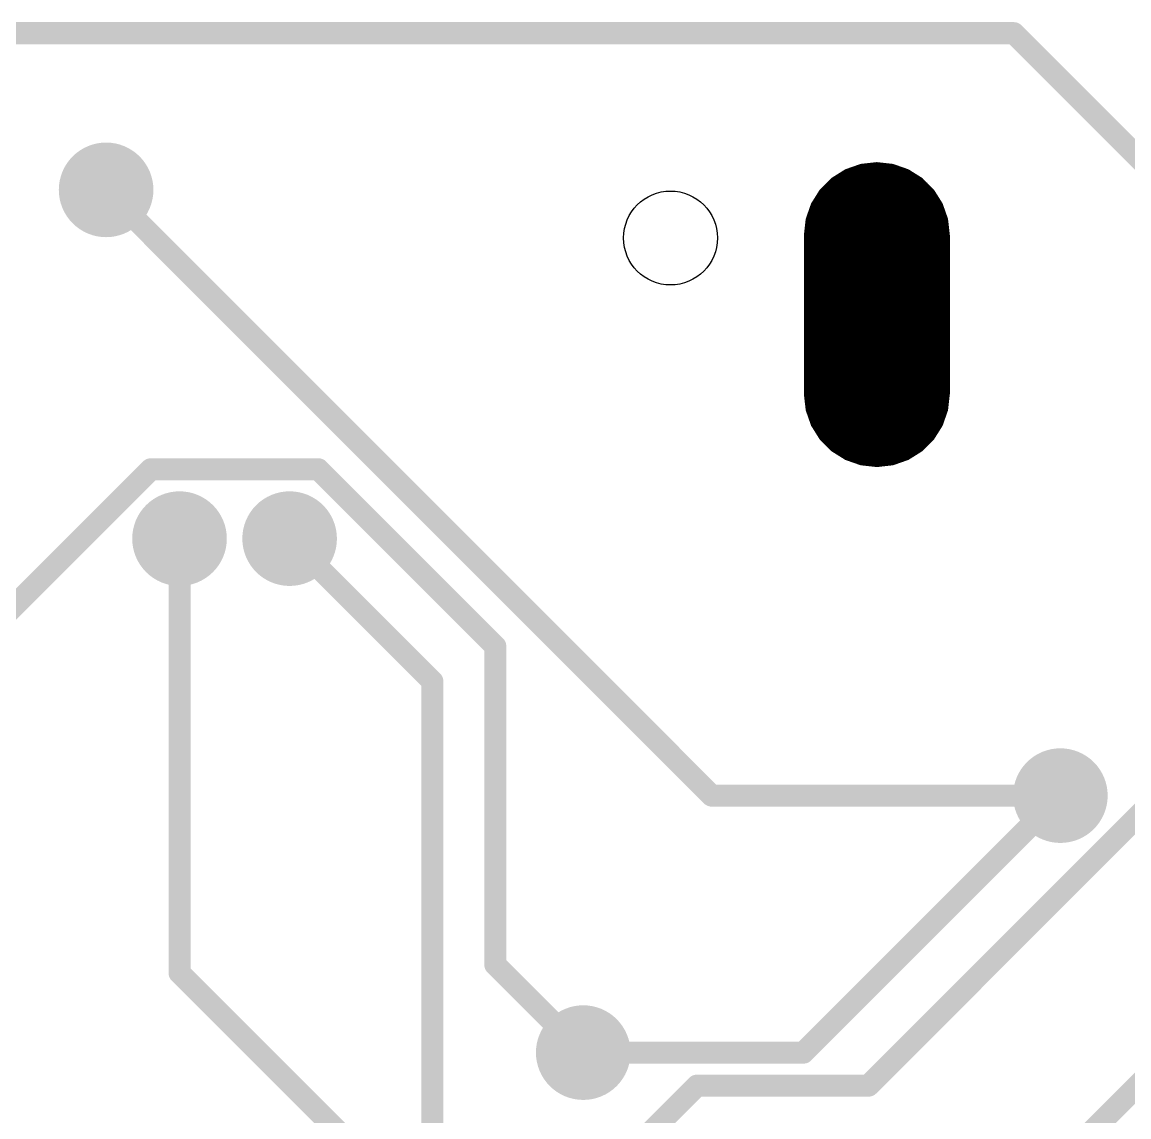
# Model space of a CAD drawing. Extents: x 71.1 to 96.5, y 45.7 to 74.6.
# Drawn here: x 81.84 to 89.5, y 62.8 to 70.38 of the extents above; entities that cross this region are included whole.
import ezdxf

# ---------------------------------------------------------------- set-up
doc = ezdxf.new("R2010")
doc.units = 0
for name, color, linetype in [('16', 132, 'CONTINUOUS'), ('17', 110, 'CONTINUOUS'), ('18', 110, 'CONTINUOUS'), ('20', 31, 'CONTINUOUS')]:
    doc.layers.add(name, color=color, linetype=linetype)

# ---------------------------------------------------------------- blocks, each defined once
blk = doc.blocks.new('LONGP100')
at = {"const_width": 1}
blk.add_lwpolyline([(-0.5, 0), (0.5, 0)], dxfattribs=at)
at = {"const_width": 0.5}
for points in [[(-0.5, 0.25, 1), (-0.5, -0.25)], [(0.5, -0.25, 1), (0.5, 0.25)]]:
    blk.add_lwpolyline(points, format="xyb", dxfattribs=at)
blk = doc.blocks.new('ROUNDV')
at = {"const_width": 0.5}
blk.add_lwpolyline([(0, -0.25, 1), (0, 0.25, 1), (0, -0.25)], format="xyb", dxfattribs=at)

msp = doc.modelspace()

# ---------------------------------------------------------------- linework, layer by layer
at = {"layer": '16'}
for points, const_width in [([(79.1892, 70.2992), (88.7048, 70.2992)], 0.1524), ([(88.7048, 70.2992), (93.472, 65.532)], 0.1524), ([(87.6457, 69.3895), (87.5401, 69.3525)], 0.01), ([(87.757, 69.402), (87.6457, 69.3895)], 0.01), ([(87.6505, 69.39), (87.8635, 69.39)], 0.01), ([(87.7393, 69.4), (87.7747, 69.4)], 0.01), ([(87.8683, 69.3895), (87.757, 69.402)], 0.01), ([(87.9739, 69.3525), (87.8683, 69.3895)], 0.01), ([(87.5401, 69.3525), (87.4453, 69.2929)], 0.01), ([(87.4884, 69.32), (88.0256, 69.32)], 0.01), ([(87.5043, 69.33), (88.0097, 69.33)], 0.01), ([(87.5202, 69.34), (87.9938, 69.34)], 0.01), ([(87.5361, 69.35), (87.9779, 69.35)], 0.01), ([(87.5615, 69.36), (87.9525, 69.36)], 0.01), ([(87.5901, 69.37), (87.9239, 69.37)], 0.01), ([(87.6187, 69.38), (87.8953, 69.38)], 0.01), ([(88.0687, 69.2929), (87.9739, 69.3525)], 0.01), ([(86.614, 65.024), (82.423, 69.215)], 0.1524), ([(87.4453, 69.2929), (87.3661, 69.2137)], 0.01), ([(87.3923, 69.24), (88.1217, 69.24)], 0.01), ([(87.4023, 69.25), (88.1117, 69.25)], 0.01), ([(87.4123, 69.26), (88.1017, 69.26)], 0.01), ([(87.4223, 69.27), (88.0917, 69.27)], 0.01), ([(87.4323, 69.28), (88.0817, 69.28)], 0.01), ([(87.4423, 69.29), (88.0717, 69.29)], 0.01), ([(87.4565, 69.3), (88.0575, 69.3)], 0.01), ([(87.4724, 69.31), (88.0416, 69.31)], 0.01), ([(88.1479, 69.2137), (88.0687, 69.2929)], 0.01), ([(87.3661, 69.2137), (87.3065, 69.1189)], 0.01), ([(87.3323, 69.16), (88.1817, 69.16)], 0.01), ([(87.3386, 69.17), (88.1754, 69.17)], 0.01), ([(87.3449, 69.18), (88.1691, 69.18)], 0.01), ([(87.3512, 69.19), (88.1628, 69.19)], 0.01), ([(87.3575, 69.2), (88.1566, 69.2)], 0.01), ([(87.3637, 69.21), (88.1503, 69.21)], 0.01), ([(87.3723, 69.22), (88.1417, 69.22)], 0.01), ([(87.3823, 69.23), (88.1317, 69.23)], 0.01), ([(88.2075, 69.1189), (88.1479, 69.2137)], 0.01), ([(87.3065, 69.1189), (87.2695, 69.0133)], 0.01), ([(87.2964, 69.09), (88.2176, 69.09)], 0.01), ([(87.2999, 69.1), (88.2141, 69.1)], 0.01), ([(87.3034, 69.11), (88.2106, 69.11)], 0.01), ([(87.3072, 69.12), (88.2068, 69.12)], 0.01), ([(87.3135, 69.13), (88.2005, 69.13)], 0.01), ([(87.3197, 69.14), (88.1943, 69.14)], 0.01), ([(87.326, 69.15), (88.188, 69.15)], 0.01), ([(88.2445, 69.0133), (88.2075, 69.1189)], 0.01), ([(87.2695, 69.0133), (87.257, 68.902)], 0.01), ([(87.2692, 69.01), (88.2448, 69.01)], 0.01), ([(87.2719, 69.02), (88.2421, 69.02)], 0.01), ([(87.2754, 69.03), (88.2386, 69.03)], 0.01), ([(87.2789, 69.04), (88.2351, 69.04)], 0.01), ([(87.2824, 69.05), (88.2316, 69.05)], 0.01), ([(87.2859, 69.06), (88.2281, 69.06)], 0.01), ([(87.2894, 69.07), (88.2246, 69.07)], 0.01), ([(87.2929, 69.08), (88.2211, 69.08)], 0.01), ([(88.257, 68.902), (88.2445, 69.0133)], 0.01), ([(87.2602, 68.93), (88.2538, 68.93)], 0.01), ([(87.2613, 68.94), (88.2527, 68.94)], 0.01), ([(87.2624, 68.95), (88.2516, 68.95)], 0.01), ([(87.2635, 68.96), (88.2505, 68.96)], 0.01), ([(87.2647, 68.97), (88.2493, 68.97)], 0.01), ([(87.2658, 68.98), (88.2482, 68.98)], 0.01), ([(87.2669, 68.99), (88.2471, 68.99)], 0.01), ([(87.268, 69), (88.246, 69)], 0.01), ([(87.257, 68.902), (87.257, 67.802)], 0.01), ([(87.257, 68.9), (88.257, 68.9)], 0.01), ([(87.257, 68.89), (88.257, 68.89)], 0.01), ([(87.257, 68.88), (88.257, 68.88)], 0.01), ([(87.257, 68.87), (88.257, 68.87)], 0.01), ([(87.257, 68.86), (88.257, 68.86)], 0.01), ([(87.2579, 68.91), (88.2561, 68.91)], 0.01), ([(87.259, 68.92), (88.255, 68.92)], 0.01), ([(88.257, 67.802), (88.257, 68.902)], 0.01), ([(87.257, 68.85), (88.257, 68.85)], 0.01), ([(87.257, 68.84), (88.257, 68.84)], 0.01), ([(87.257, 68.83), (88.257, 68.83)], 0.01), ([(87.257, 68.82), (88.257, 68.82)], 0.01), ([(87.257, 68.81), (88.257, 68.81)], 0.01), ([(87.257, 68.8), (88.257, 68.8)], 0.01), ([(87.257, 68.79), (88.257, 68.79)], 0.01), ([(87.257, 68.78), (88.257, 68.78)], 0.01), ([(87.257, 68.77), (88.257, 68.77)], 0.01), ([(87.257, 68.76), (88.257, 68.76)], 0.01), ([(87.257, 68.75), (88.257, 68.75)], 0.01), ([(87.257, 68.74), (88.257, 68.74)], 0.01), ([(87.257, 68.73), (88.257, 68.73)], 0.01), ([(87.257, 68.72), (88.257, 68.72)], 0.01), ([(87.257, 68.71), (88.257, 68.71)], 0.01), ([(87.257, 68.7), (88.257, 68.7)], 0.01), ([(87.257, 68.69), (88.257, 68.69)], 0.01), ([(87.257, 68.68), (88.257, 68.68)], 0.01), ([(87.257, 68.67), (88.257, 68.67)], 0.01), ([(87.257, 68.66), (88.257, 68.66)], 0.01), ([(87.257, 68.65), (88.257, 68.65)], 0.01), ([(87.257, 68.64), (88.257, 68.64)], 0.01), ([(87.257, 68.63), (88.257, 68.63)], 0.01), ([(87.257, 68.62), (88.257, 68.62)], 0.01), ([(87.257, 68.61), (88.257, 68.61)], 0.01), ([(87.257, 68.6), (88.257, 68.6)], 0.01), ([(87.257, 68.59), (88.257, 68.59)], 0.01), ([(87.257, 68.58), (88.257, 68.58)], 0.01), ([(87.257, 68.57), (88.257, 68.57)], 0.01), ([(87.257, 68.56), (88.257, 68.56)], 0.01), ([(87.257, 68.55), (88.257, 68.55)], 0.01), ([(87.257, 68.54), (88.257, 68.54)], 0.01), ([(87.257, 68.53), (88.257, 68.53)], 0.01), ([(87.257, 68.52), (88.257, 68.52)], 0.01), ([(87.257, 68.51), (88.257, 68.51)], 0.01), ([(87.257, 68.5), (88.257, 68.5)], 0.01), ([(87.257, 68.49), (88.257, 68.49)], 0.01), ([(87.257, 68.48), (88.257, 68.48)], 0.01), ([(87.257, 68.47), (88.257, 68.47)], 0.01), ([(87.257, 68.46), (88.257, 68.46)], 0.01), ([(87.257, 68.45), (88.257, 68.45)], 0.01), ([(87.257, 68.44), (88.257, 68.44)], 0.01), ([(87.257, 68.43), (88.257, 68.43)], 0.01), ([(87.257, 68.42), (88.257, 68.42)], 0.01), ([(87.257, 68.41), (88.257, 68.41)], 0.01), ([(87.257, 68.4), (88.257, 68.4)], 0.01), ([(87.257, 68.39), (88.257, 68.39)], 0.01), ([(87.257, 68.38), (88.257, 68.38)], 0.01), ([(87.257, 68.37), (88.257, 68.37)], 0.01), ([(87.257, 68.36), (88.257, 68.36)], 0.01), ([(87.257, 68.35), (88.257, 68.35)], 0.01), ([(87.257, 68.34), (88.257, 68.34)], 0.01), ([(87.257, 68.33), (88.257, 68.33)], 0.01), ([(87.257, 68.32), (88.257, 68.32)], 0.01), ([(87.257, 68.31), (88.257, 68.31)], 0.01), ([(87.257, 68.3), (88.257, 68.3)], 0.01), ([(87.257, 68.29), (88.257, 68.29)], 0.01), ([(87.257, 68.28), (88.257, 68.28)], 0.01), ([(87.257, 68.27), (88.257, 68.27)], 0.01), ([(87.257, 68.26), (88.257, 68.26)], 0.01), ([(87.257, 68.25), (88.257, 68.25)], 0.01), ([(87.257, 68.24), (88.257, 68.24)], 0.01), ([(87.257, 68.23), (88.257, 68.23)], 0.01), ([(87.257, 68.22), (88.257, 68.22)], 0.01), ([(87.257, 68.21), (88.257, 68.21)], 0.01), ([(87.257, 68.2), (88.257, 68.2)], 0.01), ([(87.257, 68.19), (88.257, 68.19)], 0.01), ([(87.257, 68.18), (88.257, 68.18)], 0.01), ([(87.257, 68.17), (88.257, 68.17)], 0.01), ([(87.257, 68.16), (88.257, 68.16)], 0.01), ([(87.257, 68.15), (88.257, 68.15)], 0.01), ([(87.257, 68.14), (88.257, 68.14)], 0.01), ([(87.257, 68.13), (88.257, 68.13)], 0.01), ([(87.257, 68.12), (88.257, 68.12)], 0.01), ([(87.257, 68.11), (88.257, 68.11)], 0.01), ([(87.257, 68.1), (88.257, 68.1)], 0.01), ([(87.257, 68.09), (88.257, 68.09)], 0.01), ([(87.257, 68.08), (88.257, 68.08)], 0.01), ([(87.257, 68.07), (88.257, 68.07)], 0.01), ([(87.257, 68.06), (88.257, 68.06)], 0.01), ([(87.257, 68.05), (88.257, 68.05)], 0.01), ([(87.257, 68.04), (88.257, 68.04)], 0.01), ([(87.257, 68.03), (88.257, 68.03)], 0.01), ([(87.257, 68.02), (88.257, 68.02)], 0.01), ([(87.257, 68.01), (88.257, 68.01)], 0.01), ([(87.257, 68), (88.257, 68)], 0.01), ([(87.257, 67.99), (88.257, 67.99)], 0.01), ([(87.257, 67.98), (88.257, 67.98)], 0.01), ([(87.257, 67.97), (88.257, 67.97)], 0.01), ([(87.257, 67.96), (88.257, 67.96)], 0.01), ([(87.257, 67.95), (88.257, 67.95)], 0.01), ([(87.257, 67.94), (88.257, 67.94)], 0.01), ([(87.257, 67.93), (88.257, 67.93)], 0.01), ([(87.257, 67.92), (88.257, 67.92)], 0.01), ([(87.257, 67.91), (88.257, 67.91)], 0.01), ([(87.257, 67.9), (88.257, 67.9)], 0.01), ([(87.257, 67.89), (88.257, 67.89)], 0.01), ([(87.257, 67.88), (88.257, 67.88)], 0.01), ([(87.257, 67.87), (88.257, 67.87)], 0.01), ([(87.257, 67.86), (88.257, 67.86)], 0.01), ([(87.257, 67.85), (88.257, 67.85)], 0.01), ([(87.257, 67.84), (88.257, 67.84)], 0.01), ([(87.257, 67.83), (88.257, 67.83)], 0.01), ([(87.257, 67.82), (88.257, 67.82)], 0.01), ([(87.257, 67.81), (88.257, 67.81)], 0.01), ([(87.257, 67.802), (87.2695, 67.6907)], 0.01), ([(87.2572, 67.8), (88.2568, 67.8)], 0.01), ([(87.2584, 67.79), (88.2556, 67.79)], 0.01), ([(87.2595, 67.78), (88.2545, 67.78)], 0.01), ([(88.2445, 67.6907), (88.257, 67.802)], 0.01), ([(87.2606, 67.77), (88.2534, 67.77)], 0.01), ([(87.2617, 67.76), (88.2523, 67.76)], 0.01), ([(87.2629, 67.75), (88.2511, 67.75)], 0.01), ([(87.264, 67.74), (88.25, 67.74)], 0.01), ([(87.2651, 67.73), (88.2489, 67.73)], 0.01), ([(87.2662, 67.72), (88.2478, 67.72)], 0.01), ([(87.2674, 67.71), (88.2466, 67.71)], 0.01), ([(87.2685, 67.7), (88.2455, 67.7)], 0.01), ([(87.2695, 67.6907), (87.3065, 67.5851)], 0.01), ([(87.2698, 67.69), (88.2442, 67.69)], 0.01), ([(87.2733, 67.68), (88.2407, 67.68)], 0.01), ([(87.2768, 67.67), (88.2372, 67.67)], 0.01), ([(87.2803, 67.66), (88.2337, 67.66)], 0.01), ([(87.2838, 67.65), (88.2302, 67.65)], 0.01), ([(87.2873, 67.64), (88.2267, 67.64)], 0.01), ([(87.2908, 67.63), (88.2232, 67.63)], 0.01), ([(88.2075, 67.5851), (88.2445, 67.6907)], 0.01), ([(87.2943, 67.62), (88.2197, 67.62)], 0.01), ([(87.2978, 67.61), (88.2162, 67.61)], 0.01), ([(87.3013, 67.6), (88.2127, 67.6)], 0.01), ([(87.3048, 67.59), (88.2092, 67.59)], 0.01), ([(87.3065, 67.5851), (87.3661, 67.4903)], 0.01), ([(87.3097, 67.58), (88.2043, 67.58)], 0.01), ([(87.316, 67.57), (88.198, 67.57)], 0.01), ([(87.3223, 67.56), (88.1917, 67.56)], 0.01), ([(87.3285, 67.55), (88.1855, 67.55)], 0.01), ([(88.1479, 67.4903), (88.2075, 67.5851)], 0.01), ([(87.3348, 67.54), (88.1792, 67.54)], 0.01), ([(87.3411, 67.53), (88.1729, 67.53)], 0.01), ([(87.3474, 67.52), (88.1666, 67.52)], 0.01), ([(87.3537, 67.51), (88.1603, 67.51)], 0.01), ([(87.36, 67.5), (88.154, 67.5)], 0.01), ([(87.3661, 67.4903), (87.4453, 67.4111)], 0.01), ([(87.3663, 67.49), (88.1477, 67.49)], 0.01), ([(87.3763, 67.48), (88.1377, 67.48)], 0.01), ([(88.0687, 67.4111), (88.1479, 67.4903)], 0.01), ([(87.3863, 67.47), (88.1277, 67.47)], 0.01), ([(87.3963, 67.46), (88.1177, 67.46)], 0.01), ([(87.4063, 67.45), (88.1077, 67.45)], 0.01), ([(87.4163, 67.44), (88.0977, 67.44)], 0.01), ([(87.4263, 67.43), (88.0877, 67.43)], 0.01), ([(87.4363, 67.42), (88.0777, 67.42)], 0.01), ([(87.4453, 67.4111), (87.5401, 67.3515)], 0.01), ([(87.447, 67.41), (88.067, 67.41)], 0.01), ([(87.4629, 67.4), (88.0511, 67.4)], 0.01), ([(87.9739, 67.3515), (88.0687, 67.4111)], 0.01), ([(77.8792, 62.4287), (82.7323, 67.2818)], 0.1524), ([(82.7323, 67.2818), (83.8917, 67.2818)], 0.1524), ([(83.8917, 67.2818), (85.1164, 66.0571)], 0.1524), ([(87.4788, 67.39), (88.0352, 67.39)], 0.01), ([(87.4947, 67.38), (88.0193, 67.38)], 0.01), ([(87.5106, 67.37), (88.0034, 67.37)], 0.01), ([(87.5266, 67.36), (87.9874, 67.36)], 0.01), ([(87.5401, 67.3515), (87.6457, 67.3145)], 0.01), ([(87.5444, 67.35), (87.9696, 67.35)], 0.01), ([(87.573, 67.34), (87.941, 67.34)], 0.01), ([(87.6015, 67.33), (87.9125, 67.33)], 0.01), ([(87.6301, 67.32), (87.8839, 67.32)], 0.01), ([(87.8683, 67.3145), (87.9739, 67.3515)], 0.01), ([(87.6457, 67.3145), (87.757, 67.302)], 0.01), ([(87.686, 67.31), (87.828, 67.31)], 0.01), ([(87.757, 67.302), (87.8683, 67.3145)], 0.01), ([(82.931, 66.802), (82.931, 63.7975)], 0.1524), ([(83.693, 66.802), (84.6808, 65.8142)], 0.1524), ([(85.1164, 66.0571), (85.1164, 63.8546)], 0.1524), ([(84.6808, 61.2693), (84.6808, 65.8142)], 0.1524), ([(87.6989, 63.0174), (90.2135, 65.532)], 0.1524), ([(91.5952, 65.0522), (87.8558, 61.3128)], 0.1524), ([(89.027, 65.024), (86.614, 65.024)], 0.1524), ([(89.027, 65.024), (87.249, 63.246)], 0.1524), ([(85.1164, 63.8546), (85.725, 63.246)], 0.1524), ([(82.931, 63.7975), (84.4268, 62.3017)], 0.1524), ([(87.249, 63.246), (85.725, 63.246)], 0.1524), ([(85.725, 62.23), (86.5124, 63.0174)], 0.1524), ([(86.5124, 63.0174), (87.6989, 63.0174)], 0.1524)]:
    msp.add_lwpolyline(points, dxfattribs=dict(at, const_width=const_width))
for points, const_width in [([(88.7317, 70.3261, 1), (88.6779, 70.2723)], 0.0762), ([(88.7048, 70.2611, 1), (88.7048, 70.3373)], 0.0762), ([(87.6455, 69.3919, 1), (87.646, 69.387)], 0.005), ([(87.6466, 69.3871, 1), (87.6449, 69.3918)], 0.005), ([(87.6505, 69.3925, 1), (87.6505, 69.3875)], 0.005), ([(87.7393, 69.4025, 1), (87.7393, 69.3975)], 0.005), ([(87.7573, 69.4045, 1), (87.7567, 69.3995)], 0.005), ([(87.7573, 69.3995, 1), (87.7567, 69.4045)], 0.005), ([(87.7747, 69.3975, 1), (87.7747, 69.4025)], 0.005), ([(87.8635, 69.3875, 1), (87.8635, 69.3925)], 0.005), ([(87.8691, 69.3918, 1), (87.8674, 69.3871)], 0.005), ([(87.868, 69.387, 1), (87.8685, 69.3919)], 0.005), ([(87.4884, 69.3225, 1), (87.4884, 69.3175)], 0.005), ([(87.5043, 69.3325, 1), (87.5043, 69.3275)], 0.005), ([(87.5202, 69.3425, 1), (87.5202, 69.3375)], 0.005), ([(87.5361, 69.3525, 1), (87.5361, 69.3475)], 0.005), ([(87.5392, 69.3548, 1), (87.5409, 69.3501)], 0.005), ([(87.5414, 69.3504, 1), (87.5387, 69.3546)], 0.005), ([(87.5615, 69.3625, 1), (87.5615, 69.3575)], 0.005), ([(87.5901, 69.3725, 1), (87.5901, 69.3675)], 0.005), ([(87.6187, 69.3825, 1), (87.6187, 69.3775)], 0.005), ([(87.8953, 69.3775, 1), (87.8953, 69.3825)], 0.005), ([(87.9239, 69.3675, 1), (87.9239, 69.3725)], 0.005), ([(87.9525, 69.3575, 1), (87.9525, 69.3625)], 0.005), ([(87.9753, 69.3546, 1), (87.9726, 69.3504)], 0.005), ([(87.9731, 69.3501, 1), (87.9748, 69.3548)], 0.005), ([(87.9779, 69.3475, 1), (87.9779, 69.3525)], 0.005), ([(87.9938, 69.3375, 1), (87.9938, 69.3425)], 0.005), ([(88.0097, 69.3275, 1), (88.0097, 69.3325)], 0.005), ([(88.0256, 69.3175, 1), (88.0256, 69.3225)], 0.005), ([(82.4499, 69.2419, 1), (82.3961, 69.1881)], 0.0762), ([(87.3923, 69.2425, 1), (87.3923, 69.2375)], 0.005), ([(87.4023, 69.2525, 1), (87.4023, 69.2475)], 0.005), ([(87.4123, 69.2625, 1), (87.4123, 69.2575)], 0.005), ([(87.4223, 69.2725, 1), (87.4223, 69.2675)], 0.005), ([(87.4323, 69.2825, 1), (87.4323, 69.2775)], 0.005), ([(87.4423, 69.2925, 1), (87.4423, 69.2875)], 0.005), ([(87.4439, 69.295, 1), (87.4466, 69.2908)], 0.005), ([(87.447, 69.2911, 1), (87.4435, 69.2947)], 0.005), ([(87.4565, 69.3025, 1), (87.4565, 69.2975)], 0.005), ([(87.4724, 69.3125, 1), (87.4724, 69.3075)], 0.005), ([(88.0416, 69.3075, 1), (88.0416, 69.3125)], 0.005), ([(88.0575, 69.2975, 1), (88.0575, 69.3025)], 0.005), ([(88.0705, 69.2947, 1), (88.067, 69.2911)], 0.005), ([(88.0674, 69.2908, 1), (88.0701, 69.295)], 0.005), ([(88.0717, 69.2875, 1), (88.0717, 69.2925)], 0.005), ([(88.0817, 69.2775, 1), (88.0817, 69.2825)], 0.005), ([(88.0917, 69.2675, 1), (88.0917, 69.2725)], 0.005), ([(88.1017, 69.2575, 1), (88.1017, 69.2625)], 0.005), ([(88.1117, 69.2475, 1), (88.1117, 69.2525)], 0.005), ([(88.1217, 69.2375, 1), (88.1217, 69.2425)], 0.005), ([(87.3323, 69.1625, 1), (87.3323, 69.1575)], 0.005), ([(87.3386, 69.1725, 1), (87.3386, 69.1675)], 0.005), ([(87.3449, 69.1825, 1), (87.3449, 69.1775)], 0.005), ([(87.3512, 69.1925, 1), (87.3512, 69.1875)], 0.005), ([(87.3575, 69.2025, 1), (87.3575, 69.1975)], 0.005), ([(87.3637, 69.2125, 1), (87.3637, 69.2075)], 0.005), ([(87.3643, 69.2155, 1), (87.3679, 69.212)], 0.005), ([(87.3682, 69.2124, 1), (87.364, 69.2151)], 0.005), ([(87.3723, 69.2225, 1), (87.3723, 69.2175)], 0.005), ([(87.3823, 69.2325, 1), (87.3823, 69.2275)], 0.005), ([(88.1317, 69.2275, 1), (88.1317, 69.2325)], 0.005), ([(88.1417, 69.2175, 1), (88.1417, 69.2225)], 0.005), ([(88.15, 69.2151, 1), (88.1458, 69.2124)], 0.005), ([(88.1461, 69.212, 1), (88.1497, 69.2155)], 0.005), ([(88.1503, 69.2075, 1), (88.1503, 69.2125)], 0.005), ([(88.1566, 69.1975, 1), (88.1566, 69.2025)], 0.005), ([(88.1628, 69.1875, 1), (88.1628, 69.1925)], 0.005), ([(88.1691, 69.1775, 1), (88.1691, 69.1825)], 0.005), ([(88.1754, 69.1675, 1), (88.1754, 69.1725)], 0.005), ([(88.1817, 69.1575, 1), (88.1817, 69.1625)], 0.005), ([(87.2964, 69.0925, 1), (87.2964, 69.0875)], 0.005), ([(87.2999, 69.1025, 1), (87.2999, 69.0975)], 0.005), ([(87.3034, 69.1125, 1), (87.3034, 69.1075)], 0.005), ([(87.3044, 69.1203, 1), (87.3086, 69.1176)], 0.005), ([(87.3089, 69.1181, 1), (87.3042, 69.1198)], 0.005), ([(87.3072, 69.1225, 1), (87.3072, 69.1175)], 0.005), ([(87.3135, 69.1325, 1), (87.3135, 69.1275)], 0.005), ([(87.3197, 69.1425, 1), (87.3197, 69.1375)], 0.005), ([(87.326, 69.1525, 1), (87.326, 69.1475)], 0.005), ([(88.188, 69.1475, 1), (88.188, 69.1525)], 0.005), ([(88.1943, 69.1375, 1), (88.1943, 69.1425)], 0.005), ([(88.2005, 69.1275, 1), (88.2005, 69.1325)], 0.005), ([(88.2098, 69.1198, 1), (88.2051, 69.1181)], 0.005), ([(88.2054, 69.1176, 1), (88.2096, 69.1203)], 0.005), ([(88.2068, 69.1175, 1), (88.2068, 69.1225)], 0.005), ([(88.2106, 69.1075, 1), (88.2106, 69.1125)], 0.005), ([(88.2141, 69.0975, 1), (88.2141, 69.1025)], 0.005), ([(88.2176, 69.0875, 1), (88.2176, 69.0925)], 0.005), ([(87.2692, 69.0125, 1), (87.2692, 69.0075)], 0.005), ([(87.272, 69.013, 1), (87.2671, 69.0135)], 0.005), ([(87.2672, 69.0141, 1), (87.2719, 69.0124)], 0.005), ([(87.2719, 69.0225, 1), (87.2719, 69.0175)], 0.005), ([(87.2754, 69.0325, 1), (87.2754, 69.0275)], 0.005), ([(87.2789, 69.0425, 1), (87.2789, 69.0375)], 0.005), ([(87.2824, 69.0525, 1), (87.2824, 69.0475)], 0.005), ([(87.2859, 69.0625, 1), (87.2859, 69.0575)], 0.005), ([(87.2894, 69.0725, 1), (87.2894, 69.0675)], 0.005), ([(87.2929, 69.0825, 1), (87.2929, 69.0775)], 0.005), ([(88.2211, 69.0775, 1), (88.2211, 69.0825)], 0.005), ([(88.2246, 69.0675, 1), (88.2246, 69.0725)], 0.005), ([(88.2281, 69.0575, 1), (88.2281, 69.0625)], 0.005), ([(88.2316, 69.0475, 1), (88.2316, 69.0525)], 0.005), ([(88.2351, 69.0375, 1), (88.2351, 69.0425)], 0.005), ([(88.2386, 69.0275, 1), (88.2386, 69.0325)], 0.005), ([(88.2469, 69.0135, 1), (88.242, 69.013)], 0.005), ([(88.2421, 69.0175, 1), (88.2421, 69.0225)], 0.005), ([(88.2421, 69.0124, 1), (88.2468, 69.0141)], 0.005), ([(88.2448, 69.0075, 1), (88.2448, 69.0125)], 0.005), ([(87.2602, 68.9325, 1), (87.2602, 68.9275)], 0.005), ([(87.2613, 68.9425, 1), (87.2613, 68.9375)], 0.005), ([(87.2624, 68.9525, 1), (87.2624, 68.9475)], 0.005), ([(87.2635, 68.9625, 1), (87.2635, 68.9575)], 0.005), ([(87.2647, 68.9725, 1), (87.2647, 68.9675)], 0.005), ([(87.2658, 68.9825, 1), (87.2658, 68.9775)], 0.005), ([(87.2669, 68.9925, 1), (87.2669, 68.9875)], 0.005), ([(87.268, 69.0025, 1), (87.268, 68.9975)], 0.005), ([(88.246, 68.9975, 1), (88.246, 69.0025)], 0.005), ([(88.2471, 68.9875, 1), (88.2471, 68.9925)], 0.005), ([(88.2482, 68.9775, 1), (88.2482, 68.9825)], 0.005), ([(88.2493, 68.9675, 1), (88.2493, 68.9725)], 0.005), ([(88.2505, 68.9575, 1), (88.2505, 68.9625)], 0.005), ([(88.2516, 68.9475, 1), (88.2516, 68.9525)], 0.005), ([(88.2527, 68.9375, 1), (88.2527, 68.9425)], 0.005), ([(88.2538, 68.9275, 1), (88.2538, 68.9325)], 0.005), ([(87.2595, 68.902, 1), (87.2545, 68.902)], 0.005), ([(87.257, 68.9025, 1), (87.257, 68.8975)], 0.005), ([(87.2545, 68.9023, 1), (87.2595, 68.9017)], 0.005), ([(87.257, 68.8925, 1), (87.257, 68.8875)], 0.005), ([(87.257, 68.8825, 1), (87.257, 68.8775)], 0.005), ([(87.257, 68.8725, 1), (87.257, 68.8675)], 0.005), ([(87.257, 68.8625, 1), (87.257, 68.8575)], 0.005), ([(87.2579, 68.9125, 1), (87.2579, 68.9075)], 0.005), ([(87.259, 68.9225, 1), (87.259, 68.9175)], 0.005), ([(88.2595, 68.902, 1), (88.2545, 68.902)], 0.005), ([(88.2545, 68.9017, 1), (88.2595, 68.9023)], 0.005), ([(88.255, 68.9175, 1), (88.255, 68.9225)], 0.005), ([(88.2561, 68.9075, 1), (88.2561, 68.9125)], 0.005), ([(88.257, 68.8975, 1), (88.257, 68.9025)], 0.005), ([(88.257, 68.8875, 1), (88.257, 68.8925)], 0.005), ([(88.257, 68.8775, 1), (88.257, 68.8825)], 0.005), ([(88.257, 68.8675, 1), (88.257, 68.8725)], 0.005), ([(88.257, 68.8575, 1), (88.257, 68.8625)], 0.005), ([(87.257, 68.8525, 1), (87.257, 68.8475)], 0.005), ([(87.257, 68.8425, 1), (87.257, 68.8375)], 0.005), ([(87.257, 68.8325, 1), (87.257, 68.8275)], 0.005), ([(87.257, 68.8225, 1), (87.257, 68.8175)], 0.005), ([(87.257, 68.8125, 1), (87.257, 68.8075)], 0.005), ([(87.257, 68.8025, 1), (87.257, 68.7975)], 0.005), ([(87.257, 68.7925, 1), (87.257, 68.7875)], 0.005), ([(87.257, 68.7825, 1), (87.257, 68.7775)], 0.005), ([(88.257, 68.8475, 1), (88.257, 68.8525)], 0.005), ([(88.257, 68.8375, 1), (88.257, 68.8425)], 0.005), ([(88.257, 68.8275, 1), (88.257, 68.8325)], 0.005), ([(88.257, 68.8175, 1), (88.257, 68.8225)], 0.005), ([(88.257, 68.8075, 1), (88.257, 68.8125)], 0.005), ([(88.257, 68.7975, 1), (88.257, 68.8025)], 0.005), ([(88.257, 68.7875, 1), (88.257, 68.7925)], 0.005), ([(88.257, 68.7775, 1), (88.257, 68.7825)], 0.005), ([(87.257, 68.7725, 1), (87.257, 68.7675)], 0.005), ([(87.257, 68.7625, 1), (87.257, 68.7575)], 0.005), ([(87.257, 68.7525, 1), (87.257, 68.7475)], 0.005), ([(87.257, 68.7425, 1), (87.257, 68.7375)], 0.005), ([(87.257, 68.7325, 1), (87.257, 68.7275)], 0.005), ([(87.257, 68.7225, 1), (87.257, 68.7175)], 0.005), ([(87.257, 68.7125, 1), (87.257, 68.7075)], 0.005), ([(87.257, 68.7025, 1), (87.257, 68.6975)], 0.005), ([(88.257, 68.7675, 1), (88.257, 68.7725)], 0.005), ([(88.257, 68.7575, 1), (88.257, 68.7625)], 0.005), ([(88.257, 68.7475, 1), (88.257, 68.7525)], 0.005), ([(88.257, 68.7375, 1), (88.257, 68.7425)], 0.005), ([(88.257, 68.7275, 1), (88.257, 68.7325)], 0.005), ([(88.257, 68.7175, 1), (88.257, 68.7225)], 0.005), ([(88.257, 68.7075, 1), (88.257, 68.7125)], 0.005), ([(88.257, 68.6975, 1), (88.257, 68.7025)], 0.005), ([(87.257, 68.6925, 1), (87.257, 68.6875)], 0.005), ([(87.257, 68.6825, 1), (87.257, 68.6775)], 0.005), ([(87.257, 68.6725, 1), (87.257, 68.6675)], 0.005), ([(87.257, 68.6625, 1), (87.257, 68.6575)], 0.005), ([(87.257, 68.6525, 1), (87.257, 68.6475)], 0.005), ([(87.257, 68.6425, 1), (87.257, 68.6375)], 0.005), ([(87.257, 68.6325, 1), (87.257, 68.6275)], 0.005), ([(88.257, 68.6875, 1), (88.257, 68.6925)], 0.005), ([(88.257, 68.6775, 1), (88.257, 68.6825)], 0.005), ([(88.257, 68.6675, 1), (88.257, 68.6725)], 0.005), ([(88.257, 68.6575, 1), (88.257, 68.6625)], 0.005), ([(88.257, 68.6475, 1), (88.257, 68.6525)], 0.005), ([(88.257, 68.6375, 1), (88.257, 68.6425)], 0.005), ([(88.257, 68.6275, 1), (88.257, 68.6325)], 0.005), ([(87.257, 68.6225, 1), (87.257, 68.6175)], 0.005), ([(87.257, 68.6125, 1), (87.257, 68.6075)], 0.005), ([(87.257, 68.6025, 1), (87.257, 68.5975)], 0.005), ([(87.257, 68.5925, 1), (87.257, 68.5875)], 0.005), ([(87.257, 68.5825, 1), (87.257, 68.5775)], 0.005), ([(87.257, 68.5725, 1), (87.257, 68.5675)], 0.005), ([(87.257, 68.5625, 1), (87.257, 68.5575)], 0.005), ([(87.257, 68.5525, 1), (87.257, 68.5475)], 0.005), ([(88.257, 68.6175, 1), (88.257, 68.6225)], 0.005), ([(88.257, 68.6075, 1), (88.257, 68.6125)], 0.005), ([(88.257, 68.5975, 1), (88.257, 68.6025)], 0.005), ([(88.257, 68.5875, 1), (88.257, 68.5925)], 0.005), ([(88.257, 68.5775, 1), (88.257, 68.5825)], 0.005), ([(88.257, 68.5675, 1), (88.257, 68.5725)], 0.005), ([(88.257, 68.5575, 1), (88.257, 68.5625)], 0.005), ([(88.257, 68.5475, 1), (88.257, 68.5525)], 0.005), ([(87.257, 68.5425, 1), (87.257, 68.5375)], 0.005), ([(87.257, 68.5325, 1), (87.257, 68.5275)], 0.005), ([(87.257, 68.5225, 1), (87.257, 68.5175)], 0.005), ([(87.257, 68.5125, 1), (87.257, 68.5075)], 0.005), ([(87.257, 68.5025, 1), (87.257, 68.4975)], 0.005), ([(87.257, 68.4925, 1), (87.257, 68.4875)], 0.005), ([(87.257, 68.4825, 1), (87.257, 68.4775)], 0.005), ([(87.257, 68.4725, 1), (87.257, 68.4675)], 0.005), ([(88.257, 68.5375, 1), (88.257, 68.5425)], 0.005), ([(88.257, 68.5275, 1), (88.257, 68.5325)], 0.005), ([(88.257, 68.5175, 1), (88.257, 68.5225)], 0.005), ([(88.257, 68.5075, 1), (88.257, 68.5125)], 0.005), ([(88.257, 68.4975, 1), (88.257, 68.5025)], 0.005), ([(88.257, 68.4875, 1), (88.257, 68.4925)], 0.005), ([(88.257, 68.4775, 1), (88.257, 68.4825)], 0.005), ([(88.257, 68.4675, 1), (88.257, 68.4725)], 0.005), ([(87.257, 68.4625, 1), (87.257, 68.4575)], 0.005), ([(87.257, 68.4525, 1), (87.257, 68.4475)], 0.005), ([(87.257, 68.4425, 1), (87.257, 68.4375)], 0.005), ([(87.257, 68.4325, 1), (87.257, 68.4275)], 0.005), ([(87.257, 68.4225, 1), (87.257, 68.4175)], 0.005), ([(87.257, 68.4125, 1), (87.257, 68.4075)], 0.005), ([(87.257, 68.4025, 1), (87.257, 68.3975)], 0.005), ([(88.257, 68.4575, 1), (88.257, 68.4625)], 0.005), ([(88.257, 68.4475, 1), (88.257, 68.4525)], 0.005), ([(88.257, 68.4375, 1), (88.257, 68.4425)], 0.005), ([(88.257, 68.4275, 1), (88.257, 68.4325)], 0.005), ([(88.257, 68.4175, 1), (88.257, 68.4225)], 0.005), ([(88.257, 68.4075, 1), (88.257, 68.4125)], 0.005), ([(88.257, 68.3975, 1), (88.257, 68.4025)], 0.005), ([(87.257, 68.3925, 1), (87.257, 68.3875)], 0.005), ([(87.257, 68.3825, 1), (87.257, 68.3775)], 0.005), ([(87.257, 68.3725, 1), (87.257, 68.3675)], 0.005), ([(87.257, 68.3625, 1), (87.257, 68.3575)], 0.005), ([(87.257, 68.3525, 1), (87.257, 68.3475)], 0.005), ([(87.257, 68.3425, 1), (87.257, 68.3375)], 0.005), ([(87.257, 68.3325, 1), (87.257, 68.3275)], 0.005), ([(87.257, 68.3225, 1), (87.257, 68.3175)], 0.005), ([(88.257, 68.3875, 1), (88.257, 68.3925)], 0.005), ([(88.257, 68.3775, 1), (88.257, 68.3825)], 0.005), ([(88.257, 68.3675, 1), (88.257, 68.3725)], 0.005), ([(88.257, 68.3575, 1), (88.257, 68.3625)], 0.005), ([(88.257, 68.3475, 1), (88.257, 68.3525)], 0.005), ([(88.257, 68.3375, 1), (88.257, 68.3425)], 0.005), ([(88.257, 68.3275, 1), (88.257, 68.3325)], 0.005), ([(88.257, 68.3175, 1), (88.257, 68.3225)], 0.005), ([(87.257, 68.3125, 1), (87.257, 68.3075)], 0.005), ([(87.257, 68.3025, 1), (87.257, 68.2975)], 0.005), ([(87.257, 68.2925, 1), (87.257, 68.2875)], 0.005), ([(87.257, 68.2825, 1), (87.257, 68.2775)], 0.005), ([(87.257, 68.2725, 1), (87.257, 68.2675)], 0.005), ([(87.257, 68.2625, 1), (87.257, 68.2575)], 0.005), ([(87.257, 68.2525, 1), (87.257, 68.2475)], 0.005), ([(87.257, 68.2425, 1), (87.257, 68.2375)], 0.005), ([(88.257, 68.3075, 1), (88.257, 68.3125)], 0.005), ([(88.257, 68.2975, 1), (88.257, 68.3025)], 0.005), ([(88.257, 68.2875, 1), (88.257, 68.2925)], 0.005), ([(88.257, 68.2775, 1), (88.257, 68.2825)], 0.005), ([(88.257, 68.2675, 1), (88.257, 68.2725)], 0.005), ([(88.257, 68.2575, 1), (88.257, 68.2625)], 0.005), ([(88.257, 68.2475, 1), (88.257, 68.2525)], 0.005), ([(88.257, 68.2375, 1), (88.257, 68.2425)], 0.005), ([(87.257, 68.2325, 1), (87.257, 68.2275)], 0.005), ([(87.257, 68.2225, 1), (87.257, 68.2175)], 0.005), ([(87.257, 68.2125, 1), (87.257, 68.2075)], 0.005), ([(87.257, 68.2025, 1), (87.257, 68.1975)], 0.005), ([(87.257, 68.1925, 1), (87.257, 68.1875)], 0.005), ([(87.257, 68.1825, 1), (87.257, 68.1775)], 0.005), ([(87.257, 68.1725, 1), (87.257, 68.1675)], 0.005), ([(88.257, 68.2275, 1), (88.257, 68.2325)], 0.005), ([(88.257, 68.2175, 1), (88.257, 68.2225)], 0.005), ([(88.257, 68.2075, 1), (88.257, 68.2125)], 0.005), ([(88.257, 68.1975, 1), (88.257, 68.2025)], 0.005), ([(88.257, 68.1875, 1), (88.257, 68.1925)], 0.005), ([(88.257, 68.1775, 1), (88.257, 68.1825)], 0.005), ([(88.257, 68.1675, 1), (88.257, 68.1725)], 0.005), ([(87.257, 68.1625, 1), (87.257, 68.1575)], 0.005), ([(87.257, 68.1525, 1), (87.257, 68.1475)], 0.005), ([(87.257, 68.1425, 1), (87.257, 68.1375)], 0.005), ([(87.257, 68.1325, 1), (87.257, 68.1275)], 0.005), ([(87.257, 68.1225, 1), (87.257, 68.1175)], 0.005), ([(87.257, 68.1125, 1), (87.257, 68.1075)], 0.005), ([(87.257, 68.1025, 1), (87.257, 68.0975)], 0.005), ([(87.257, 68.0925, 1), (87.257, 68.0875)], 0.005), ([(88.257, 68.1575, 1), (88.257, 68.1625)], 0.005), ([(88.257, 68.1475, 1), (88.257, 68.1525)], 0.005), ([(88.257, 68.1375, 1), (88.257, 68.1425)], 0.005), ([(88.257, 68.1275, 1), (88.257, 68.1325)], 0.005), ([(88.257, 68.1175, 1), (88.257, 68.1225)], 0.005), ([(88.257, 68.1075, 1), (88.257, 68.1125)], 0.005), ([(88.257, 68.0975, 1), (88.257, 68.1025)], 0.005), ([(88.257, 68.0875, 1), (88.257, 68.0925)], 0.005), ([(87.257, 68.0825, 1), (87.257, 68.0775)], 0.005), ([(87.257, 68.0725, 1), (87.257, 68.0675)], 0.005), ([(87.257, 68.0625, 1), (87.257, 68.0575)], 0.005), ([(87.257, 68.0525, 1), (87.257, 68.0475)], 0.005), ([(87.257, 68.0425, 1), (87.257, 68.0375)], 0.005), ([(87.257, 68.0325, 1), (87.257, 68.0275)], 0.005), ([(87.257, 68.0225, 1), (87.257, 68.0175)], 0.005), ([(87.257, 68.0125, 1), (87.257, 68.0075)], 0.005), ([(88.257, 68.0775, 1), (88.257, 68.0825)], 0.005), ([(88.257, 68.0675, 1), (88.257, 68.0725)], 0.005), ([(88.257, 68.0575, 1), (88.257, 68.0625)], 0.005), ([(88.257, 68.0475, 1), (88.257, 68.0525)], 0.005), ([(88.257, 68.0375, 1), (88.257, 68.0425)], 0.005), ([(88.257, 68.0275, 1), (88.257, 68.0325)], 0.005), ([(88.257, 68.0175, 1), (88.257, 68.0225)], 0.005), ([(88.257, 68.0075, 1), (88.257, 68.0125)], 0.005), ([(87.257, 68.0025, 1), (87.257, 67.9975)], 0.005), ([(87.257, 67.9925, 1), (87.257, 67.9875)], 0.005), ([(87.257, 67.9825, 1), (87.257, 67.9775)], 0.005), ([(87.257, 67.9725, 1), (87.257, 67.9675)], 0.005), ([(87.257, 67.9625, 1), (87.257, 67.9575)], 0.005), ([(87.257, 67.9525, 1), (87.257, 67.9475)], 0.005), ([(87.257, 67.9425, 1), (87.257, 67.9375)], 0.005), ([(88.257, 67.9975, 1), (88.257, 68.0025)], 0.005), ([(88.257, 67.9875, 1), (88.257, 67.9925)], 0.005), ([(88.257, 67.9775, 1), (88.257, 67.9825)], 0.005), ([(88.257, 67.9675, 1), (88.257, 67.9725)], 0.005), ([(88.257, 67.9575, 1), (88.257, 67.9625)], 0.005), ([(88.257, 67.9475, 1), (88.257, 67.9525)], 0.005), ([(88.257, 67.9375, 1), (88.257, 67.9425)], 0.005), ([(87.257, 67.9325, 1), (87.257, 67.9275)], 0.005), ([(87.257, 67.9225, 1), (87.257, 67.9175)], 0.005), ([(87.257, 67.9125, 1), (87.257, 67.9075)], 0.005), ([(87.257, 67.9025, 1), (87.257, 67.8975)], 0.005), ([(87.257, 67.8925, 1), (87.257, 67.8875)], 0.005), ([(87.257, 67.8825, 1), (87.257, 67.8775)], 0.005), ([(87.257, 67.8725, 1), (87.257, 67.8675)], 0.005), ([(87.257, 67.8625, 1), (87.257, 67.8575)], 0.005), ([(88.257, 67.9275, 1), (88.257, 67.9325)], 0.005), ([(88.257, 67.9175, 1), (88.257, 67.9225)], 0.005), ([(88.257, 67.9075, 1), (88.257, 67.9125)], 0.005), ([(88.257, 67.8975, 1), (88.257, 67.9025)], 0.005), ([(88.257, 67.8875, 1), (88.257, 67.8925)], 0.005), ([(88.257, 67.8775, 1), (88.257, 67.8825)], 0.005), ([(88.257, 67.8675, 1), (88.257, 67.8725)], 0.005), ([(88.257, 67.8575, 1), (88.257, 67.8625)], 0.005), ([(87.257, 67.8525, 1), (87.257, 67.8475)], 0.005), ([(87.257, 67.8425, 1), (87.257, 67.8375)], 0.005), ([(87.257, 67.8325, 1), (87.257, 67.8275)], 0.005), ([(87.257, 67.8225, 1), (87.257, 67.8175)], 0.005), ([(87.257, 67.8125, 1), (87.257, 67.8075)], 0.005), ([(87.2595, 67.8023, 1), (87.2545, 67.8017)], 0.005), ([(87.2545, 67.802, 1), (87.2595, 67.802)], 0.005), ([(87.2572, 67.8025, 1), (87.2572, 67.7975)], 0.005), ([(87.2584, 67.7925, 1), (87.2584, 67.7875)], 0.005), ([(87.2595, 67.7825, 1), (87.2595, 67.7775)], 0.005), ([(88.2595, 67.8017, 1), (88.2545, 67.8023)], 0.005), ([(88.2545, 67.802, 1), (88.2595, 67.802)], 0.005), ([(88.2545, 67.7775, 1), (88.2545, 67.7825)], 0.005), ([(88.2556, 67.7875, 1), (88.2556, 67.7925)], 0.005), ([(88.2568, 67.7975, 1), (88.2568, 67.8025)], 0.005), ([(88.257, 67.8475, 1), (88.257, 67.8525)], 0.005), ([(88.257, 67.8375, 1), (88.257, 67.8425)], 0.005), ([(88.257, 67.8275, 1), (88.257, 67.8325)], 0.005), ([(88.257, 67.8175, 1), (88.257, 67.8225)], 0.005), ([(88.257, 67.8075, 1), (88.257, 67.8125)], 0.005), ([(87.2606, 67.7725, 1), (87.2606, 67.7675)], 0.005), ([(87.2617, 67.7625, 1), (87.2617, 67.7575)], 0.005), ([(87.2629, 67.7525, 1), (87.2629, 67.7475)], 0.005), ([(87.264, 67.7425, 1), (87.264, 67.7375)], 0.005), ([(87.2651, 67.7325, 1), (87.2651, 67.7275)], 0.005), ([(87.2662, 67.7225, 1), (87.2662, 67.7175)], 0.005), ([(87.2674, 67.7125, 1), (87.2674, 67.7075)], 0.005), ([(88.2466, 67.7075, 1), (88.2466, 67.7125)], 0.005), ([(88.2478, 67.7175, 1), (88.2478, 67.7225)], 0.005), ([(88.2489, 67.7275, 1), (88.2489, 67.7325)], 0.005), ([(88.25, 67.7375, 1), (88.25, 67.7425)], 0.005), ([(88.2511, 67.7475, 1), (88.2511, 67.7525)], 0.005), ([(88.2523, 67.7575, 1), (88.2523, 67.7625)], 0.005), ([(88.2534, 67.7675, 1), (88.2534, 67.7725)], 0.005), ([(87.2685, 67.7025, 1), (87.2685, 67.6975)], 0.005), ([(87.2719, 67.6916, 1), (87.2672, 67.6899)], 0.005), ([(87.2671, 67.6905, 1), (87.272, 67.691)], 0.005), ([(87.2698, 67.6925, 1), (87.2698, 67.6875)], 0.005), ([(87.2733, 67.6825, 1), (87.2733, 67.6775)], 0.005), ([(87.2768, 67.6725, 1), (87.2768, 67.6675)], 0.005), ([(87.2803, 67.6625, 1), (87.2803, 67.6575)], 0.005), ([(87.2838, 67.6525, 1), (87.2838, 67.6475)], 0.005), ([(87.2873, 67.6425, 1), (87.2873, 67.6375)], 0.005), ([(87.2908, 67.6325, 1), (87.2908, 67.6275)], 0.005), ([(88.2232, 67.6275, 1), (88.2232, 67.6325)], 0.005), ([(88.2267, 67.6375, 1), (88.2267, 67.6425)], 0.005), ([(88.2302, 67.6475, 1), (88.2302, 67.6525)], 0.005), ([(88.2337, 67.6575, 1), (88.2337, 67.6625)], 0.005), ([(88.2372, 67.6675, 1), (88.2372, 67.6725)], 0.005), ([(88.2407, 67.6775, 1), (88.2407, 67.6825)], 0.005), ([(88.242, 67.691, 1), (88.2469, 67.6905)], 0.005), ([(88.2468, 67.6899, 1), (88.2421, 67.6916)], 0.005), ([(88.2442, 67.6875, 1), (88.2442, 67.6925)], 0.005), ([(88.2455, 67.6975, 1), (88.2455, 67.7025)], 0.005), ([(87.2943, 67.6225, 1), (87.2943, 67.6175)], 0.005), ([(87.2978, 67.6125, 1), (87.2978, 67.6075)], 0.005), ([(87.3013, 67.6025, 1), (87.3013, 67.5975)], 0.005), ([(87.3048, 67.5925, 1), (87.3048, 67.5875)], 0.005), ([(87.3086, 67.5864, 1), (87.3044, 67.5837)], 0.005), ([(87.3042, 67.5842, 1), (87.3089, 67.5859)], 0.005), ([(87.3097, 67.5825, 1), (87.3097, 67.5775)], 0.005), ([(87.316, 67.5725, 1), (87.316, 67.5675)], 0.005), ([(87.3223, 67.5625, 1), (87.3223, 67.5575)], 0.005), ([(87.3285, 67.5525, 1), (87.3285, 67.5475)], 0.005), ([(88.1855, 67.5475, 1), (88.1855, 67.5525)], 0.005), ([(88.1917, 67.5575, 1), (88.1917, 67.5625)], 0.005), ([(88.198, 67.5675, 1), (88.198, 67.5725)], 0.005), ([(88.2043, 67.5775, 1), (88.2043, 67.5825)], 0.005), ([(88.2051, 67.5859, 1), (88.2098, 67.5842)], 0.005), ([(88.2096, 67.5837, 1), (88.2054, 67.5864)], 0.005), ([(88.2092, 67.5875, 1), (88.2092, 67.5925)], 0.005), ([(88.2127, 67.5975, 1), (88.2127, 67.6025)], 0.005), ([(88.2162, 67.6075, 1), (88.2162, 67.6125)], 0.005), ([(88.2197, 67.6175, 1), (88.2197, 67.6225)], 0.005), ([(87.3348, 67.5425, 1), (87.3348, 67.5375)], 0.005), ([(87.3411, 67.5325, 1), (87.3411, 67.5275)], 0.005), ([(87.3474, 67.5225, 1), (87.3474, 67.5175)], 0.005), ([(87.3537, 67.5125, 1), (87.3537, 67.5075)], 0.005), ([(87.36, 67.5025, 1), (87.36, 67.4975)], 0.005), ([(87.3679, 67.492, 1), (87.3643, 67.4885)], 0.005), ([(87.3663, 67.4925, 1), (87.3663, 67.4875)], 0.005), ([(87.364, 67.4889, 1), (87.3682, 67.4916)], 0.005), ([(87.3763, 67.4825, 1), (87.3763, 67.4775)], 0.005), ([(88.1377, 67.4775, 1), (88.1377, 67.4825)], 0.005), ([(88.1458, 67.4916, 1), (88.15, 67.4889)], 0.005), ([(88.1497, 67.4885, 1), (88.1461, 67.492)], 0.005), ([(88.1477, 67.4875, 1), (88.1477, 67.4925)], 0.005), ([(88.154, 67.4975, 1), (88.154, 67.5025)], 0.005), ([(88.1603, 67.5075, 1), (88.1603, 67.5125)], 0.005), ([(88.1666, 67.5175, 1), (88.1666, 67.5225)], 0.005), ([(88.1729, 67.5275, 1), (88.1729, 67.5325)], 0.005), ([(88.1792, 67.5375, 1), (88.1792, 67.5425)], 0.005), ([(87.3863, 67.4725, 1), (87.3863, 67.4675)], 0.005), ([(87.3963, 67.4625, 1), (87.3963, 67.4575)], 0.005), ([(87.4063, 67.4525, 1), (87.4063, 67.4475)], 0.005), ([(87.4163, 67.4425, 1), (87.4163, 67.4375)], 0.005), ([(87.4263, 67.4325, 1), (87.4263, 67.4275)], 0.005), ([(87.4363, 67.4225, 1), (87.4363, 67.4175)], 0.005), ([(87.4466, 67.4132, 1), (87.4439, 67.409)], 0.005), ([(87.4435, 67.4093, 1), (87.447, 67.4129)], 0.005), ([(87.447, 67.4125, 1), (87.447, 67.4075)], 0.005), ([(87.4629, 67.4025, 1), (87.4629, 67.3975)], 0.005), ([(88.0511, 67.3975, 1), (88.0511, 67.4025)], 0.005), ([(88.067, 67.4129, 1), (88.0705, 67.4093)], 0.005), ([(88.067, 67.4075, 1), (88.067, 67.4125)], 0.005), ([(88.0701, 67.409, 1), (88.0674, 67.4132)], 0.005), ([(88.0777, 67.4175, 1), (88.0777, 67.4225)], 0.005), ([(88.0877, 67.4275, 1), (88.0877, 67.4325)], 0.005), ([(88.0977, 67.4375, 1), (88.0977, 67.4425)], 0.005), ([(88.1077, 67.4475, 1), (88.1077, 67.4525)], 0.005), ([(88.1177, 67.4575, 1), (88.1177, 67.4625)], 0.005), ([(88.1277, 67.4675, 1), (88.1277, 67.4725)], 0.005), ([(82.7323, 67.3199, 1), (82.7323, 67.2437)], 0.0762), ([(82.7592, 67.2549, 1), (82.7053, 67.3087)], 0.0762), ([(83.9187, 67.3087, 1), (83.8648, 67.2549)], 0.0762), ([(83.8917, 67.2437, 1), (83.8917, 67.3199)], 0.0762), ([(87.4788, 67.3925, 1), (87.4788, 67.3875)], 0.005), ([(87.4947, 67.3825, 1), (87.4947, 67.3775)], 0.005), ([(87.5106, 67.3725, 1), (87.5106, 67.3675)], 0.005), ([(87.5266, 67.3625, 1), (87.5266, 67.3575)], 0.005), ([(87.5409, 67.3539, 1), (87.5392, 67.3492)], 0.005), ([(87.5387, 67.3494, 1), (87.5414, 67.3536)], 0.005), ([(87.5444, 67.3525, 1), (87.5444, 67.3475)], 0.005), ([(87.573, 67.3425, 1), (87.573, 67.3375)], 0.005), ([(87.6015, 67.3325, 1), (87.6015, 67.3275)], 0.005), ([(87.6301, 67.3225, 1), (87.6301, 67.3175)], 0.005), ([(87.8839, 67.3175, 1), (87.8839, 67.3225)], 0.005), ([(87.9125, 67.3275, 1), (87.9125, 67.3325)], 0.005), ([(87.941, 67.3375, 1), (87.941, 67.3425)], 0.005), ([(87.9696, 67.3475, 1), (87.9696, 67.3525)], 0.005), ([(87.9726, 67.3536, 1), (87.9753, 67.3494)], 0.005), ([(87.9748, 67.3492, 1), (87.9731, 67.3539)], 0.005), ([(87.9874, 67.3575, 1), (87.9874, 67.3625)], 0.005), ([(88.0034, 67.3675, 1), (88.0034, 67.3725)], 0.005), ([(88.0193, 67.3775, 1), (88.0193, 67.3825)], 0.005), ([(88.0352, 67.3875, 1), (88.0352, 67.3925)], 0.005), ([(87.646, 67.317, 1), (87.6455, 67.3121)], 0.005), ([(87.6449, 67.3122, 1), (87.6466, 67.3169)], 0.005), ([(87.686, 67.3125, 1), (87.686, 67.3075)], 0.005), ([(87.7567, 67.3045, 1), (87.7573, 67.2995)], 0.005), ([(87.7567, 67.2995, 1), (87.7573, 67.3045)], 0.005), ([(87.828, 67.3075, 1), (87.828, 67.3125)], 0.005), ([(87.8674, 67.3169, 1), (87.8691, 67.3122)], 0.005), ([(87.8685, 67.3121, 1), (87.868, 67.317)], 0.005), ([(82.9691, 66.802, 1), (82.8929, 66.802)], 0.0762), ([(83.7199, 66.8289, 1), (83.6661, 66.7751)], 0.0762), ([(85.1545, 66.0571, 1), (85.0783, 66.0571)], 0.0762), ([(85.0895, 66.0302, 1), (85.1433, 66.0841)], 0.0762), ([(84.7189, 65.8142, 1), (84.6427, 65.8142)], 0.0762), ([(84.6539, 65.7873, 1), (84.7077, 65.8411)], 0.0762), ([(86.614, 65.0621, 1), (86.614, 64.9859)], 0.0762), ([(86.5871, 64.9971, 1), (86.6409, 65.0509)], 0.0762), ([(89.0539, 64.9971, 1), (89.0001, 65.0509)], 0.0762), ([(89.027, 64.9859, 1), (89.027, 65.0621)], 0.0762), ([(85.0783, 63.8546, 1), (85.1545, 63.8546)], 0.0762), ([(85.1433, 63.8815, 1), (85.0895, 63.8277)], 0.0762), ([(82.9579, 63.8245, 1), (82.9041, 63.7706)], 0.0762), ([(82.8929, 63.7975, 1), (82.9691, 63.7975)], 0.0762), ([(85.725, 63.2841, 1), (85.725, 63.2079)], 0.0762), ([(85.6981, 63.2191, 1), (85.7519, 63.2729)], 0.0762), ([(87.2221, 63.2729, 1), (87.2759, 63.2191)], 0.0762), ([(87.249, 63.2079, 1), (87.249, 63.2841)], 0.0762), ([(86.5124, 63.0555, 1), (86.5124, 62.9793)], 0.0762), ([(86.5393, 62.9905, 1), (86.4855, 63.0443)], 0.0762), ([(87.672, 63.0443, 1), (87.7259, 62.9905)], 0.0762), ([(87.6989, 62.9793, 1), (87.6989, 63.0555)], 0.0762)]:
    msp.add_lwpolyline(points, format="xyb", dxfattribs=dict(at, const_width=const_width))
at = {"layer": '20'}
msp.add_circle((86.329, 68.882), 0.325, dxfattribs=at)

# ---------------------------------------------------------------- block references
at = {"layer": '17', "xscale": 0.908, "yscale": 0.908, "rotation": 270}
msp.add_blockref('LONGP100', (87.757, 68.352), dxfattribs=at)
at = {"layer": '18', "xscale": 0.6548, "yscale": 0.6548}
for p in [(82.423, 69.215), (82.423, 69.215), (82.931, 66.802), (82.931, 66.802), (83.693, 66.802), (83.693, 66.802), (89.027, 65.024), (89.027, 65.024), (85.725, 63.246), (85.725, 63.246)]:
    msp.add_blockref('ROUNDV', p, dxfattribs=at)

doc.saveas('drawing.dxf')
